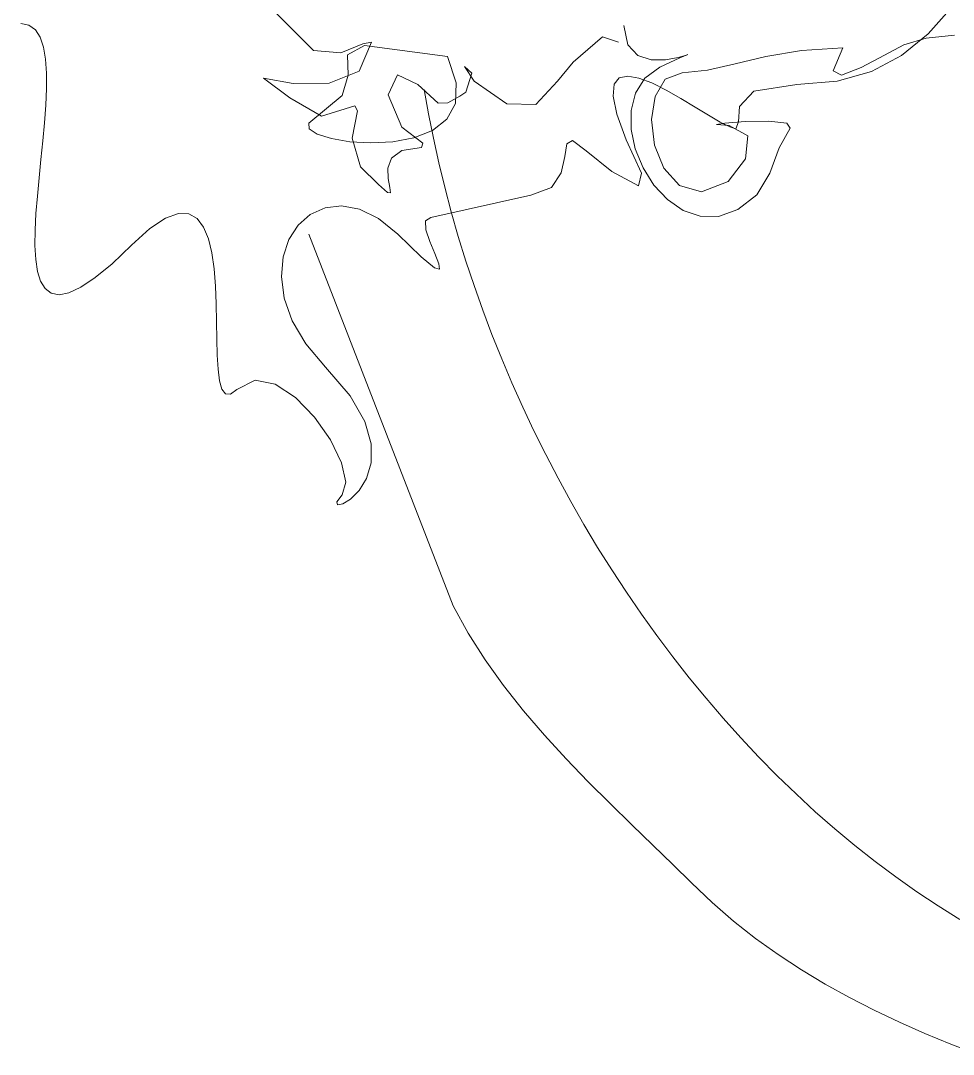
# Model space of a CAD drawing. Header units: centimetres. Extents: x 134057 to 145613, y 5028 to 39996.
# Drawn here: x 135493.6 to 135547.1, y 6574 to 6633.2 of the extents above; entities that cross this region are included whole.
import ezdxf

# ---------------------------------------------------------------- set-up
doc = ezdxf.new("R2010")
doc.units = ezdxf.units.CM
doc.layers.add('TEXT', color=3, linetype='Continuous', lineweight=20)

msp = doc.modelspace()

# ---------------------------------------------------------------- linework, layer by layer
at = {"layer": 'TEXT', "color": 2, "linetype": 'Continuous', "lineweight": 9}
for p, q in [((135507.811, 6634.051), (135510.354, 6631.507)), ((135507.811, 6634.051), (135510.354, 6631.507)), ((135546.985, 6634.018), (135545.602, 6632.456)), ((135494.041, 6632.97), (135493.567, 6633.064)), ((135494.41, 6632.7), (135494.041, 6632.97)), ((135494.685, 6632.272), (135494.41, 6632.7)), ((135528.161, 6632.938), (135528.383, 6631.841)), ((135528.161, 6632.938), (135528.383, 6631.841)), ((135545.602, 6632.456), (135544.08, 6631.215)), ((135545.497, 6632.222), (135547.119, 6632.379)), ((135545.497, 6632.222), (135547.119, 6632.379)), ((135494.876, 6631.703), (135494.685, 6632.272)), ((135511.927, 6631.383), (135513.181, 6631.895)), ((135511.927, 6631.383), (135513.181, 6631.895)), ((135512.315, 6631.262), (135513.281, 6631.792)), ((135513.693, 6631.984), (135512.97, 6630.319)), ((135513.693, 6631.984), (135512.97, 6630.319)), ((135513.181, 6631.895), (135513.693, 6631.984)), ((135513.181, 6631.895), (135513.693, 6631.984)), ((135513.281, 6631.792), (135518.05, 6631.156)), ((135525.252, 6630.83), (135526.936, 6632.29)), ((135525.252, 6630.83), (135526.936, 6632.29)), ((135526.936, 6632.29), (135527.843, 6631.984)), ((135526.936, 6632.29), (135527.843, 6631.984)), ((135528.383, 6631.841), (135528.953, 6631.226)), ((135528.383, 6631.841), (135528.953, 6631.226)), ((135543.106, 6631.244), (135544.218, 6631.825)), ((135543.106, 6631.244), (135544.218, 6631.825)), ((135544.218, 6631.825), (135545.497, 6632.222)), ((135544.218, 6631.825), (135545.497, 6632.222)), ((135494.993, 6631.011), (135494.876, 6631.703)), ((135510.354, 6631.507), (135511.927, 6631.383)), ((135510.354, 6631.507), (135511.927, 6631.383)), ((135512.339, 6630.096), (135512.315, 6631.262)), ((135528.953, 6631.226), (135529.721, 6630.977)), ((135528.953, 6631.226), (135529.721, 6630.977)), ((135531.263, 6631.103), (135531.741, 6631.242)), ((135531.263, 6631.103), (135531.741, 6631.242)), ((135531.826, 6631.275), (135531.371, 6631.085)), ((135531.826, 6631.275), (135531.371, 6631.085)), ((135531.741, 6631.242), (135531.826, 6631.275)), ((135531.741, 6631.242), (135531.826, 6631.275)), ((135536.307, 6631.162), (135538.342, 6631.517)), ((135536.307, 6631.162), (135538.342, 6631.517)), ((135538.342, 6631.517), (135540.72, 6631.666)), ((135538.342, 6631.517), (135540.72, 6631.666)), ((135540.72, 6631.666), (135540.153, 6630.339)), ((135540.72, 6631.666), (135540.153, 6630.339)), ((135541.773, 6630.533), (135543.106, 6631.244)), ((135541.773, 6630.533), (135543.106, 6631.244)), ((135544.08, 6631.215), (135542.361, 6630.309)), ((135495.047, 6630.213), (135494.993, 6631.011)), ((135518.05, 6631.156), (135518.544, 6629.654)), ((135524.345, 6629.758), (135525.252, 6630.83)), ((135524.345, 6629.758), (135525.252, 6630.83)), ((135529.721, 6630.977), (135530.54, 6630.975)), ((135529.721, 6630.977), (135530.54, 6630.975)), ((135531.371, 6631.085), (135530.227, 6630.553)), ((135531.371, 6631.085), (135530.227, 6630.553)), ((135530.54, 6630.975), (135531.263, 6631.103)), ((135530.54, 6630.975), (135531.263, 6631.103)), ((135532.962, 6630.384), (135534.539, 6630.739)), ((135532.962, 6630.384), (135534.539, 6630.739)), ((135534.539, 6630.739), (135536.307, 6631.162)), ((135534.539, 6630.739), (135536.307, 6631.162)), ((135495.048, 6629.328), (135495.047, 6630.213)), ((135512.97, 6630.319), (135511.249, 6629.639)), ((135512.97, 6630.319), (135511.249, 6629.639)), ((135512.009, 6628.93), (135512.339, 6630.096)), ((135514.647, 6628.963), (135515.177, 6630.111)), ((135514.647, 6628.963), (135515.177, 6630.111)), ((135515.177, 6630.111), (135516.343, 6629.564)), ((135515.177, 6630.111), (135516.343, 6629.564)), ((135519.434, 6630.206), (135519.028, 6630.582)), ((135519.028, 6630.582), (135519.575, 6629.758)), ((135519.434, 6630.206), (135519.028, 6630.582)), ((135519.028, 6630.582), (135519.575, 6629.758)), ((135519.099, 6629.122), (135519.434, 6630.206)), ((135519.099, 6629.122), (135519.434, 6630.206)), ((135528.38, 6630.044), (135527.895, 6629.943)), ((135529.016, 6629.929), (135528.38, 6630.044)), ((135530.227, 6630.553), (135529.368, 6629.914)), ((135530.227, 6630.553), (135529.368, 6629.914)), ((135530.535, 6629.856), (135531.499, 6630.235)), ((135530.535, 6629.856), (135531.499, 6630.235)), ((135531.499, 6630.235), (135532.962, 6630.384)), ((135531.499, 6630.235), (135532.962, 6630.384)), ((135540.153, 6630.339), (135540.647, 6630.096)), ((135540.153, 6630.339), (135540.647, 6630.096)), ((135542.361, 6630.309), (135540.382, 6629.754)), ((135540.647, 6630.096), (135541.773, 6630.533)), ((135540.647, 6630.096), (135541.773, 6630.533)), ((135509.199, 6629.614), (135507.493, 6629.917)), ((135507.493, 6629.917), (135508.994, 6628.798)), ((135509.199, 6629.614), (135507.493, 6629.917)), ((135507.493, 6629.917), (135508.994, 6628.798)), ((135511.249, 6629.639), (135509.199, 6629.614)), ((135511.249, 6629.639), (135509.199, 6629.614)), ((135516.343, 6629.564), (135517.509, 6628.486)), ((135516.343, 6629.564), (135517.509, 6628.486)), ((135518.544, 6629.654), (135518.499, 6628.467)), ((135519.575, 6629.758), (135521.448, 6628.451)), ((135519.575, 6629.758), (135521.448, 6628.451)), ((135523.109, 6628.416), (135524.345, 6629.758)), ((135523.109, 6628.416), (135524.345, 6629.758)), ((135527.603, 6629.576), (135527.544, 6628.895)), ((135527.895, 6629.943), (135527.603, 6629.576)), ((135529.368, 6629.914), (135528.824, 6629.065)), ((135529.368, 6629.914), (135528.824, 6629.065)), ((135529.762, 6629.645), (135529.016, 6629.929)), ((135530.576, 6629.241), (135529.762, 6629.645)), ((135529.954, 6628.88), (135530.535, 6629.856)), ((135529.954, 6628.88), (135530.535, 6629.856)), ((135538.082, 6629.566), (135535.613, 6629.169)), ((135540.382, 6629.754), (135538.082, 6629.566)), ((135495.007, 6628.372), (135495.048, 6629.328)), ((135510.101, 6627.34), (135512.009, 6628.93)), ((135515.424, 6627.12), (135514.647, 6628.963)), ((135515.424, 6627.12), (135514.647, 6628.963)), ((135516.714, 6629.281), (135516.956, 6627.882)), ((135516.714, 6629.281), (135516.956, 6627.882)), ((135518.062, 6628.51), (135518.757, 6628.887)), ((135518.062, 6628.51), (135518.757, 6628.887)), ((135518.757, 6628.887), (135519.099, 6629.122)), ((135518.757, 6628.887), (135519.099, 6629.122)), ((135527.544, 6628.895), (135527.759, 6627.85)), ((135528.824, 6629.065), (135528.57, 6628.066)), ((135528.824, 6629.065), (135528.57, 6628.066)), ((135529.751, 6627.544), (135529.954, 6628.88)), ((135529.751, 6627.544), (135529.954, 6628.88)), ((135531.417, 6628.765), (135530.576, 6629.241)), ((135535.613, 6629.169), (135534.783, 6628.294)), ((135494.933, 6627.364), (135495.007, 6628.372)), ((135508.994, 6628.798), (135510.814, 6627.75)), ((135508.994, 6628.798), (135510.814, 6627.75)), ((135510.814, 6627.75), (135512.739, 6628.327)), ((135510.814, 6627.75), (135512.739, 6628.327)), ((135512.739, 6628.327), (135512.892, 6628.056)), ((135512.739, 6628.327), (135512.892, 6628.056)), ((135517.509, 6628.486), (135518.062, 6628.51)), ((135517.509, 6628.486), (135518.062, 6628.51)), ((135518.499, 6628.467), (135518.015, 6627.564)), ((135521.448, 6628.451), (135523.109, 6628.416)), ((135521.448, 6628.451), (135523.109, 6628.416)), ((135532.244, 6628.268), (135531.417, 6628.765)), ((135533.015, 6627.796), (135532.244, 6628.268)), ((135534.783, 6628.294), (135534.729, 6627.42)), ((135512.892, 6628.056), (135512.586, 6626.478)), ((135512.892, 6628.056), (135512.586, 6626.478)), ((135516.956, 6627.882), (135517.232, 6626.479)), ((135516.956, 6627.882), (135517.232, 6626.479)), ((135527.759, 6627.85), (135528.29, 6626.395)), ((135528.57, 6628.066), (135528.576, 6626.979)), ((135528.57, 6628.066), (135528.576, 6626.979)), ((135533.69, 6627.399), (135533.015, 6627.796)), ((135494.837, 6626.321), (135494.933, 6627.364)), ((135510.118, 6627.021), (135510.101, 6627.34)), ((135516.625, 6626.196), (135515.424, 6627.12)), ((135516.625, 6626.196), (135515.424, 6627.12)), ((135518.015, 6627.564), (135517.191, 6626.916)), ((135529.922, 6626.089), (135529.751, 6627.544)), ((135529.922, 6626.089), (135529.751, 6627.544)), ((135533.943, 6627.35), (135533.467, 6627.258)), ((135533.943, 6627.35), (135533.467, 6627.258)), ((135533.467, 6627.258), (135534.202, 6627.214)), ((135533.467, 6627.258), (135534.202, 6627.214)), ((135534.227, 6627.125), (135533.69, 6627.399)), ((135535.116, 6627.433), (135533.943, 6627.35)), ((135535.116, 6627.433), (135533.943, 6627.35)), ((135534.202, 6627.214), (135535.273, 6626.618)), ((135534.202, 6627.214), (135535.273, 6626.618)), ((135534.585, 6627.022), (135534.227, 6627.125)), ((135534.729, 6627.42), (135534.585, 6627.022)), ((135536.475, 6627.45), (135535.116, 6627.433)), ((135536.475, 6627.45), (135535.116, 6627.433)), ((135537.507, 6627.343), (135536.475, 6627.45)), ((135537.507, 6627.343), (135536.475, 6627.45)), ((135537.064, 6625.925), (135537.7, 6627.055)), ((135537.064, 6625.925), (135537.7, 6627.055)), ((135537.7, 6627.055), (135537.507, 6627.343)), ((135537.7, 6627.055), (135537.507, 6627.343)), ((135510.579, 6626.718), (135510.118, 6627.021)), ((135511.388, 6626.461), (135510.579, 6626.718)), ((135512.445, 6626.28), (135511.388, 6626.461)), ((135512.586, 6626.478), (135513.057, 6624.83)), ((135512.586, 6626.478), (135513.057, 6624.83)), ((135516.123, 6626.494), (135514.91, 6626.267)), ((135517.191, 6626.916), (135516.123, 6626.494)), ((135517.232, 6626.479), (135517.54, 6625.072)), ((135517.232, 6626.479), (135517.54, 6625.072)), ((135528.576, 6626.979), (135528.816, 6625.864)), ((135528.576, 6626.979), (135528.816, 6625.864)), ((135535.273, 6626.618), (135535.136, 6625.306)), ((135535.273, 6626.618), (135535.136, 6625.306)), ((135494.73, 6625.261), (135494.837, 6626.321)), ((135513.652, 6626.206), (135512.445, 6626.28)), ((135514.91, 6626.267), (135513.652, 6626.206)), ((135515.435, 6625.773), (135516.555, 6625.942)), ((135515.435, 6625.773), (135516.555, 6625.942)), ((135516.555, 6625.942), (135516.625, 6626.196)), ((135516.555, 6625.942), (135516.625, 6626.196)), ((135524.892, 6626.151), (135524.767, 6625.433)), ((135525.212, 6626.357), (135524.892, 6626.151)), ((135525.999, 6625.751), (135525.212, 6626.357)), ((135528.29, 6626.395), (135529.179, 6624.479)), ((135528.816, 6625.864), (135529.261, 6624.783)), ((135528.816, 6625.864), (135529.261, 6624.783)), ((135530.459, 6624.754), (135529.922, 6626.089)), ((135530.459, 6624.754), (135529.922, 6626.089)), ((135536.534, 6624.476), (135537.064, 6625.925)), ((135536.534, 6624.476), (135537.064, 6625.925)), ((135494.622, 6624.201), (135494.73, 6625.261)), ((135514.623, 6624.771), (135514.84, 6625.344)), ((135514.623, 6624.771), (135514.84, 6625.344)), ((135514.84, 6625.344), (135515.435, 6625.773)), ((135514.84, 6625.344), (135515.435, 6625.773)), ((135524.767, 6625.433), (135524.563, 6624.502)), ((135527.46, 6624.573), (135525.999, 6625.751)), ((135535.136, 6625.306), (135534.135, 6623.995)), ((135535.136, 6625.306), (135534.135, 6623.995)), ((135513.057, 6624.83), (135514.083, 6623.821)), ((135513.057, 6624.83), (135514.083, 6623.821)), ((135514.638, 6624.17), (135514.623, 6624.771)), ((135514.638, 6624.17), (135514.623, 6624.771)), ((135517.54, 6625.072), (135517.882, 6623.663)), ((135517.54, 6625.072), (135517.882, 6623.663)), ((135529.261, 6624.783), (135529.884, 6623.795)), ((135529.261, 6624.783), (135529.884, 6623.795)), ((135531.357, 6623.777), (135530.459, 6624.754)), ((135531.357, 6623.777), (135530.459, 6624.754)), ((135494.523, 6623.159), (135494.622, 6624.201)), ((135514.738, 6623.658), (135514.638, 6624.17)), ((135514.738, 6623.658), (135514.638, 6624.17)), ((135524.563, 6624.502), (135524.005, 6623.66)), ((135528.991, 6623.749), (135527.46, 6624.573)), ((135529.179, 6624.479), (135528.991, 6623.749)), ((135535.792, 6623.24), (135536.534, 6624.476)), ((135535.792, 6623.24), (135536.534, 6624.476)), ((135514.083, 6623.821), (135514.607, 6623.367)), ((135514.083, 6623.821), (135514.607, 6623.367)), ((135514.777, 6623.352), (135514.738, 6623.658)), ((135514.777, 6623.352), (135514.738, 6623.658)), ((135517.882, 6623.663), (135518.255, 6622.253)), ((135517.882, 6623.663), (135518.255, 6622.253)), ((135524.005, 6623.66), (135522.82, 6623.207)), ((135529.884, 6623.795), (135530.656, 6622.961)), ((135529.884, 6623.795), (135530.656, 6622.961)), ((135532.612, 6623.399), (135531.357, 6623.777)), ((135532.612, 6623.399), (135531.357, 6623.777)), ((135534.135, 6623.995), (135532.612, 6623.399)), ((135534.135, 6623.995), (135532.612, 6623.399)), ((135494.444, 6622.153), (135494.523, 6623.159)), ((135514.607, 6623.367), (135514.777, 6623.352)), ((135514.607, 6623.367), (135514.777, 6623.352)), ((135522.82, 6623.207), (135517.096, 6621.935)), ((135530.656, 6622.961), (135531.55, 6622.343)), ((135530.656, 6622.961), (135531.55, 6622.343)), ((135534.687, 6622.389), (135535.792, 6623.24)), ((135534.687, 6622.389), (135535.792, 6623.24)), ((135511.02, 6622.494), (135510.177, 6622.11)), ((135511.973, 6622.607), (135511.02, 6622.494)), ((135513.005, 6622.415), (135511.973, 6622.607)), ((135514.087, 6621.884), (135513.005, 6622.415)), ((135531.55, 6622.343), (135532.539, 6622.001)), ((135531.55, 6622.343), (135532.539, 6622.001)), ((135533.594, 6621.996), (135534.687, 6622.389)), ((135533.594, 6621.996), (135534.687, 6622.389)), ((135494.395, 6621.2), (135494.444, 6622.153)), ((135501.872, 6621.891), (135500.983, 6621.298)), ((135502.61, 6622.16), (135501.872, 6621.891)), ((135503.21, 6622.141), (135502.61, 6622.16)), ((135503.687, 6621.87), (135503.21, 6622.141)), ((135504.056, 6621.384), (135503.687, 6621.87)), ((135510.177, 6622.11), (135509.476, 6621.489)), ((135515.189, 6620.981), (135514.087, 6621.884)), ((135517.096, 6621.935), (135516.78, 6621.735)), ((135516.78, 6621.735), (135516.801, 6621.228)), ((135518.255, 6622.253), (135518.66, 6620.843)), ((135518.255, 6622.253), (135518.66, 6620.843)), ((135532.539, 6622.001), (135533.594, 6621.996)), ((135532.539, 6622.001), (135533.594, 6621.996)), ((135494.387, 6620.318), (135494.395, 6621.2)), ((135500.983, 6621.298), (135499.926, 6620.345)), ((135504.33, 6620.718), (135504.056, 6621.384)), ((135509.476, 6621.489), (135508.945, 6620.665)), ((135516.801, 6621.228), (135517.026, 6620.557)), ((135504.525, 6619.908), (135504.33, 6620.718)), ((135508.945, 6620.665), (135508.616, 6619.672)), ((135518.368, 6599.677), (135510.101, 6620.981)), ((135516.542, 6619.674), (135515.189, 6620.981)), ((135517.026, 6620.557), (135517.321, 6619.862)), ((135518.66, 6620.843), (135519.097, 6619.433)), ((135518.66, 6620.843), (135519.097, 6619.433)), ((135494.429, 6619.525), (135494.387, 6620.318)), ((135499.926, 6620.345), (135498.806, 6619.282)), ((135494.532, 6618.838), (135494.429, 6619.525)), ((135504.655, 6618.99), (135504.525, 6619.908)), ((135508.616, 6619.672), (135508.518, 6618.543)), ((135517.298, 6619.05), (135516.542, 6619.674)), ((135517.321, 6619.862), (135517.554, 6619.285)), ((135519.097, 6619.433), (135519.565, 6618.026)), ((135519.097, 6619.433), (135519.565, 6618.026)), ((135494.707, 6618.274), (135494.532, 6618.838)), ((135498.806, 6619.282), (135497.84, 6618.484)), ((135504.735, 6618), (135504.655, 6618.99)), ((135517.591, 6618.967), (135517.298, 6619.05)), ((135517.554, 6619.285), (135517.591, 6618.967)), ((135494.964, 6617.853), (135494.707, 6618.274)), ((135497.84, 6618.484), (135497.018, 6617.934)), ((135508.518, 6618.543), (135508.683, 6617.312)), ((135495.313, 6617.59), (135494.964, 6617.853)), ((135495.765, 6617.504), (135495.313, 6617.59)), ((135496.33, 6617.613), (135495.765, 6617.504)), ((135497.018, 6617.934), (135496.33, 6617.613)), ((135504.779, 6616.975), (135504.735, 6618)), ((135519.565, 6618.026), (135520.064, 6616.623)), ((135519.565, 6618.026), (135520.064, 6616.623)), ((135504.802, 6615.949), (135504.779, 6616.975)), ((135508.683, 6617.312), (135509.14, 6616.014)), ((135520.064, 6616.623), (135520.592, 6615.224)), ((135520.064, 6616.623), (135520.592, 6615.224)), ((135504.819, 6614.961), (135504.802, 6615.949)), ((135509.14, 6616.014), (135509.921, 6614.682)), ((135520.592, 6615.224), (135521.151, 6613.83)), ((135520.592, 6615.224), (135521.151, 6613.83)), ((135504.843, 6614.044), (135504.819, 6614.961)), ((135509.921, 6614.682), (135511.055, 6613.35)), ((135504.889, 6613.236), (135504.843, 6614.044)), ((135521.151, 6613.83), (135521.74, 6612.444)), ((135521.151, 6613.83), (135521.74, 6612.444)), ((135504.973, 6612.571), (135504.889, 6613.236)), ((135511.055, 6613.35), (135512.468, 6611.703)), ((135505.108, 6612.088), (135504.973, 6612.571)), ((135507.01, 6612.601), (135505.967, 6612.078)), ((135508.163, 6612.386), (135507.01, 6612.601)), ((135509.332, 6611.62), (135508.163, 6612.386)), ((135521.74, 6612.444), (135522.357, 6611.065)), ((135521.74, 6612.444), (135522.357, 6611.065)), ((135505.309, 6611.82), (135505.108, 6612.088)), ((135505.591, 6611.805), (135505.309, 6611.82)), ((135505.967, 6612.078), (135505.591, 6611.805)), ((135512.468, 6611.703), (135513.305, 6610.236)), ((135510.419, 6610.488), (135509.332, 6611.62)), ((135522.357, 6611.065), (135523.004, 6609.695)), ((135522.357, 6611.065), (135523.004, 6609.695)), ((135511.327, 6609.178), (135510.419, 6610.488)), ((135513.305, 6610.236), (135513.672, 6608.953)), ((135523.004, 6609.695), (135523.679, 6608.335)), ((135523.004, 6609.695), (135523.679, 6608.335)), ((135511.959, 6607.875), (135511.327, 6609.178)), ((135513.672, 6608.953), (135513.669, 6607.861)), ((135523.679, 6608.335), (135524.382, 6606.987)), ((135523.679, 6608.335), (135524.382, 6606.987)), ((135512.219, 6606.766), (135511.959, 6607.875)), ((135513.669, 6607.861), (135513.402, 6606.965)), ((135513.402, 6606.965), (135512.973, 6606.272)), ((135524.382, 6606.987), (135525.113, 6605.651)), ((135524.382, 6606.987), (135525.113, 6605.651)), ((135512.009, 6606.037), (135512.219, 6606.766)), ((135511.7, 6605.633), (135512.009, 6606.037)), ((135512.485, 6605.786), (135512.041, 6605.514)), ((135512.973, 6606.272), (135512.485, 6605.786)), ((135511.745, 6605.461), (135511.7, 6605.633)), ((135512.041, 6605.514), (135511.745, 6605.461)), ((135525.113, 6605.651), (135525.871, 6604.328)), ((135525.113, 6605.651), (135525.871, 6604.328)), ((135525.871, 6604.328), (135526.655, 6603.021)), ((135525.871, 6604.328), (135526.655, 6603.021)), ((135526.655, 6603.021), (135527.467, 6601.728)), ((135526.655, 6603.021), (135527.467, 6601.728)), ((135527.467, 6601.728), (135528.305, 6600.453)), ((135527.467, 6601.728), (135528.305, 6600.453)), ((135528.305, 6600.453), (135529.168, 6599.196)), ((135528.305, 6600.453), (135529.168, 6599.196)), ((135519.226, 6598.107), (135518.368, 6599.677)), ((135529.168, 6599.196), (135530.057, 6597.958)), ((135529.168, 6599.196), (135530.057, 6597.958)), ((135520.198, 6596.578), (135519.226, 6598.107)), ((135530.057, 6597.958), (135530.971, 6596.741)), ((135530.057, 6597.958), (135530.971, 6596.741)), ((135521.265, 6595.092), (135520.198, 6596.578)), ((135530.971, 6596.741), (135531.909, 6595.544)), ((135530.971, 6596.741), (135531.909, 6595.544)), ((135522.408, 6593.648), (135521.265, 6595.092)), ((135531.909, 6595.544), (135532.872, 6594.371)), ((135531.909, 6595.544), (135532.872, 6594.371)), ((135532.872, 6594.371), (135533.859, 6593.221)), ((135532.872, 6594.371), (135533.859, 6593.221)), ((135523.608, 6592.248), (135522.408, 6593.648)), ((135533.859, 6593.221), (135534.869, 6592.096)), ((135533.859, 6593.221), (135534.869, 6592.096)), ((135524.847, 6590.893), (135523.608, 6592.248)), ((135534.869, 6592.096), (135535.902, 6590.997)), ((135534.869, 6592.096), (135535.902, 6590.997)), ((135526.106, 6589.585), (135524.847, 6590.893)), ((135535.902, 6590.997), (135536.959, 6589.924)), ((135535.902, 6590.997), (135536.959, 6589.924)), ((135536.959, 6589.924), (135538.037, 6588.881)), ((135536.959, 6589.924), (135538.037, 6588.881)), ((135527.366, 6588.325), (135526.106, 6589.585)), ((135538.037, 6588.881), (135539.138, 6587.866)), ((135538.037, 6588.881), (135539.138, 6587.866)), ((135528.608, 6587.112), (135527.366, 6588.325)), ((135539.138, 6587.866), (135540.26, 6586.882)), ((135539.138, 6587.866), (135540.26, 6586.882)), ((135529.814, 6585.95), (135528.608, 6587.112)), ((135540.26, 6586.882), (135541.403, 6585.929)), ((135540.26, 6586.882), (135541.403, 6585.929)), ((135530.964, 6584.838), (135529.814, 6585.95)), ((135541.403, 6585.929), (135542.568, 6585.01)), ((135541.403, 6585.929), (135542.568, 6585.01)), ((135542.568, 6585.01), (135543.753, 6584.124)), ((135542.568, 6585.01), (135543.753, 6584.124)), ((135532.041, 6583.779), (135530.964, 6584.838)), ((135533.223, 6582.653), (135532.041, 6583.779)), ((135543.753, 6584.124), (135544.958, 6583.273)), ((135543.753, 6584.124), (135544.958, 6583.273)), ((135544.958, 6583.273), (135546.182, 6582.458)), ((135544.958, 6583.273), (135546.182, 6582.458)), ((135534.447, 6581.595), (135533.223, 6582.653)), ((135546.182, 6582.458), (135547.426, 6581.681)), ((135546.182, 6582.458), (135547.426, 6581.681)), ((135535.709, 6580.603), (135534.447, 6581.595)), ((135537.007, 6579.671), (135535.709, 6580.603)), ((135538.339, 6578.796), (135537.007, 6579.671)), ((135539.703, 6577.974), (135538.339, 6578.796)), ((135541.096, 6577.202), (135539.703, 6577.974)), ((135542.515, 6576.476), (135541.096, 6577.202)), ((135543.959, 6575.791), (135542.515, 6576.476)), ((135545.425, 6575.145), (135543.959, 6575.791)), ((135546.911, 6574.534), (135545.425, 6575.145)), ((135548.415, 6573.953), (135546.911, 6574.534))]:
    msp.add_line(p, q, dxfattribs=at)

doc.saveas('drawing.dxf')
